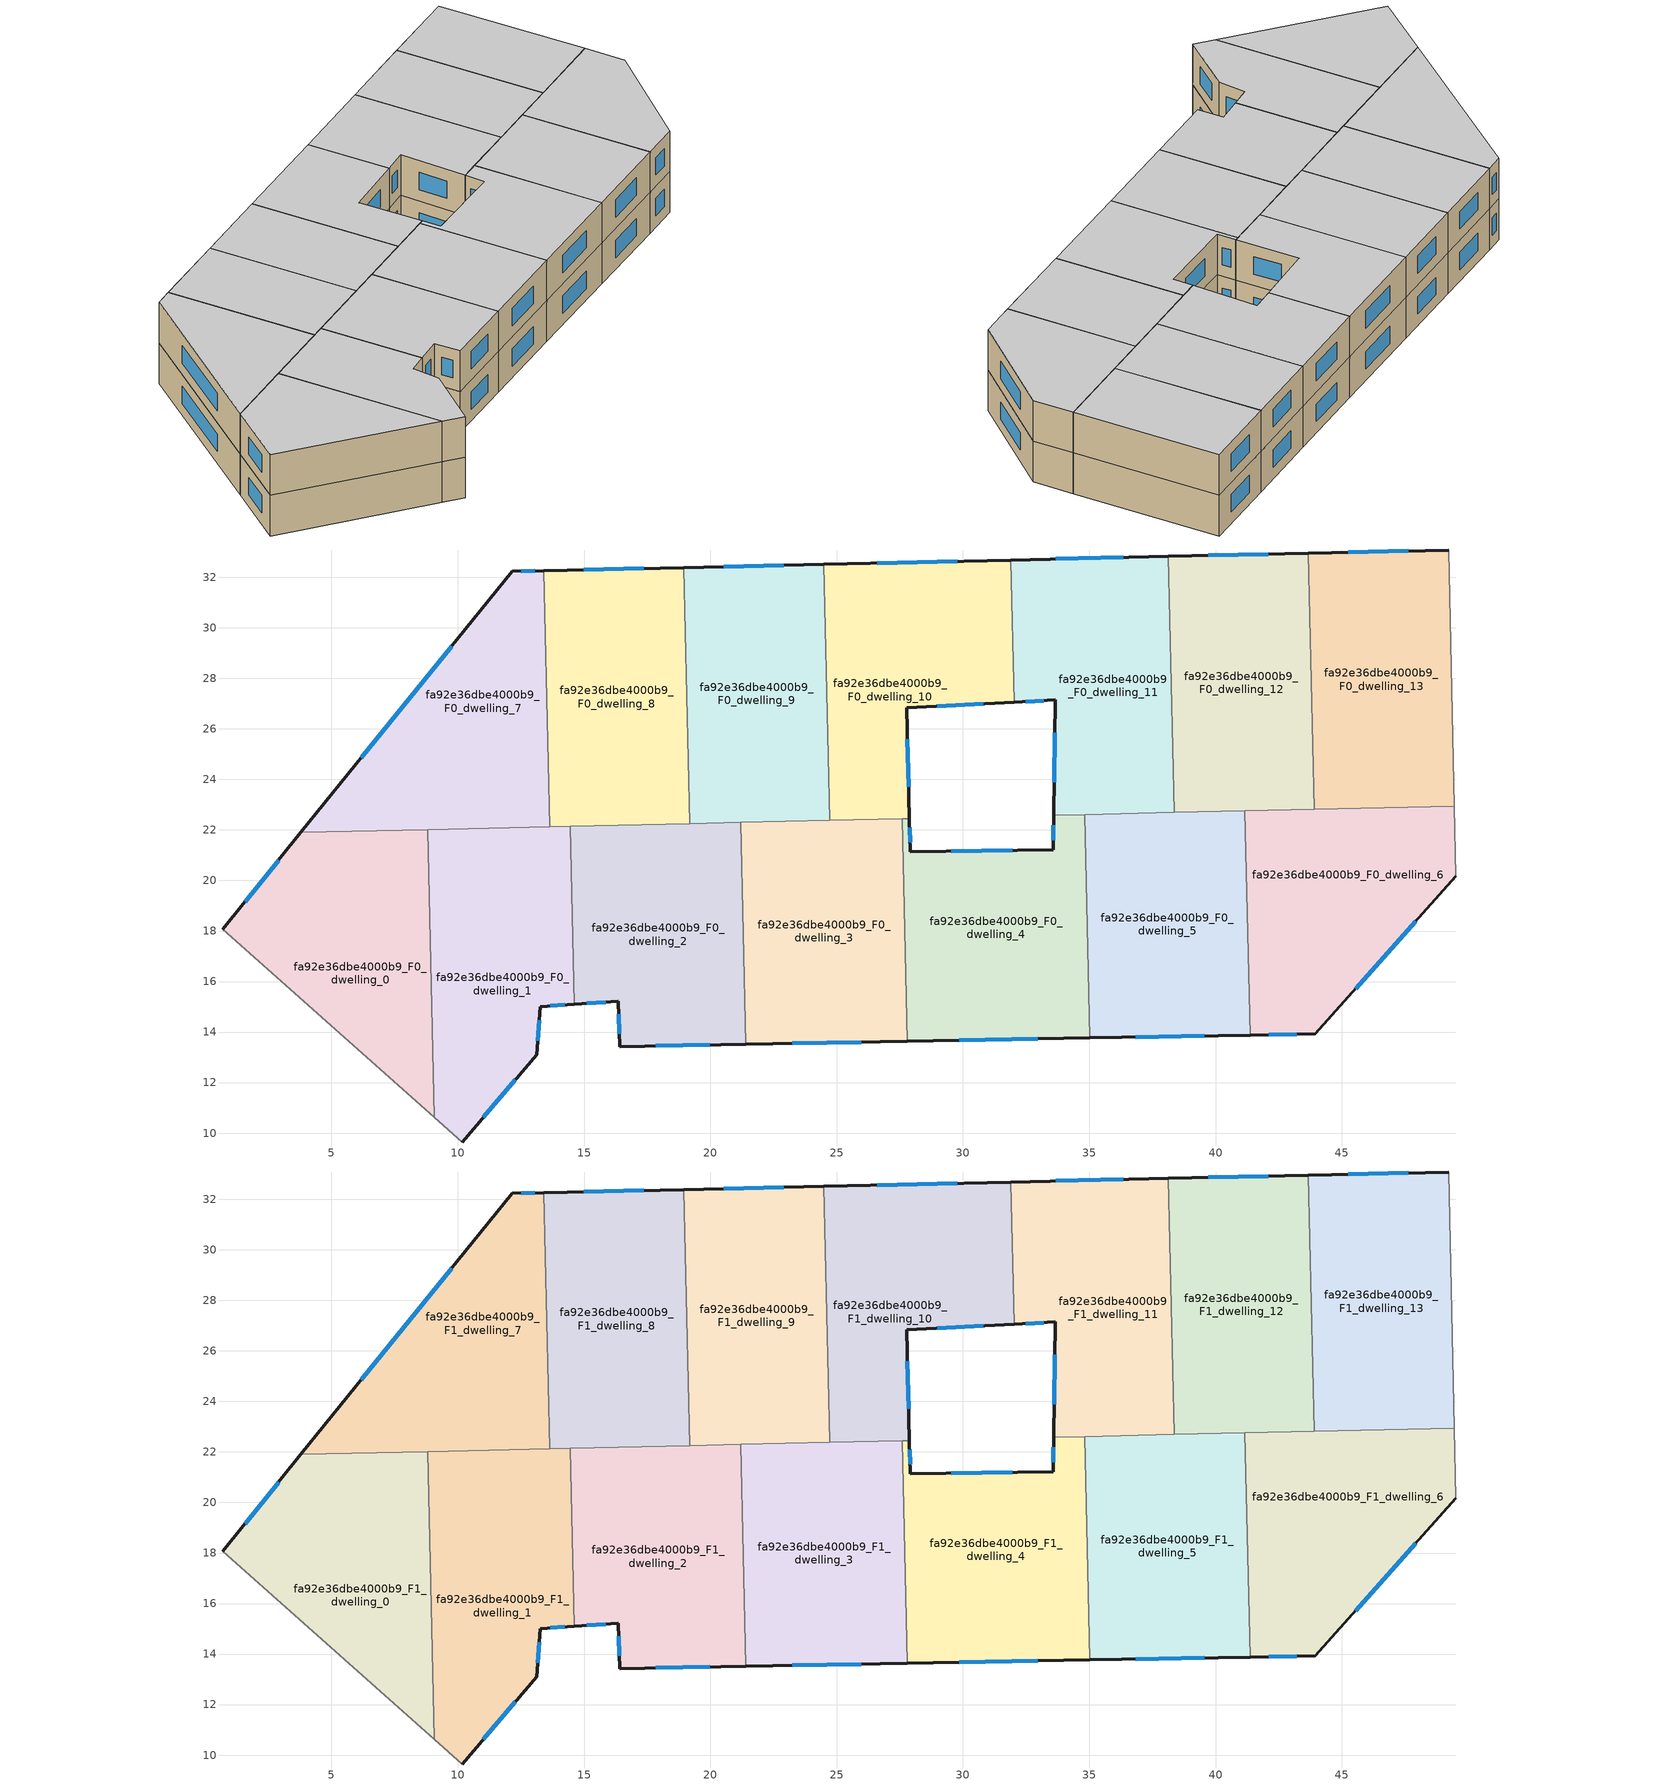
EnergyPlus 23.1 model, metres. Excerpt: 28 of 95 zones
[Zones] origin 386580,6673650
fa92e36dbe4000b9_F0_dwelling_0
 floor ground (EU_floor_Construction): 8.82,22.02 9.08,10.62 0.7,18.08 3.79,21.9 z0
 wall outside (EU_wall_Construction): 3.79,21.9 0.7,18.08 z0:3
 wall to fa92e36dbe4000b9_F0_dwelling_1 (EU_wall_Construction): 9.08,10.62 8.82,22.02 z0:3
 wall adiabatic (EU_wall_Construction): 0.7,18.08 9.08,10.62 z0:3
 wall to fa92e36dbe4000b9_F0_dwelling_7 (EU_wall_Construction): 8.82,22.02 3.79,21.9 z0:3
 window (EU_Window_Construction): 2.91,20.81 1.58,19.17 z0.86:2.14
fa92e36dbe4000b9_F0_dwelling_1
 floor ground (EU_floor_Construction): 14.45,22.15 14.61,15.1 13.27,15.01 13.12,13.11 10.18,9.65 9.08,10.62 8.82,22.02 z0
 wall outside (EU_wall_Construction): 10.18,9.65 13.12,13.11 13.27,15.01 14.61,15.1 z0:3
 wall adiabatic (EU_wall_Construction): 9.08,10.62 10.18,9.65 z0:3
 wall to fa92e36dbe4000b9_F0_dwelling_2 (EU_wall_Construction): 14.61,15.1 14.45,22.15 z0:3
 wall to fa92e36dbe4000b9_F0_dwelling_8 (EU_wall_Construction): 14.45,22.15 13.63,22.13 z0:3
 wall to fa92e36dbe4000b9_F0_dwelling_7 (EU_wall_Construction): 13.63,22.13 8.82,22.02 z0:3
 window (EU_Window_Construction): 13.65,15.03 14.23,15.07 / 13.16,13.65 13.23,14.47 / 11.02,10.64 12.28,12.12 z0.86:2.14
fa92e36dbe4000b9_F0_dwelling_10
 floor ground (EU_floor_Construction): 31.9,32.69 32.03,27.06 27.77,26.83 27.88,22.45 24.72,22.38 24.49,32.52 z0
 wall outside (EU_wall_Construction): 31.9,32.69 24.49,32.52 / 27.88,22.45 27.77,26.83 32.03,27.06 z0:3
 wall to fa92e36dbe4000b9_F0_dwelling_9 (EU_wall_Construction): 24.49,32.52 24.72,22.38 z0:3
 wall to fa92e36dbe4000b9_F0_dwelling_11 (EU_wall_Construction): 32.03,27.06 31.9,32.69 z0:3
 wall to fa92e36dbe4000b9_F0_dwelling_3 (EU_wall_Construction): 24.72,22.38 27.6,22.45 z0:3
 wall to fa92e36dbe4000b9_F0_dwelling_4 (EU_wall_Construction): 27.6,22.45 27.88,22.45 z0:3
 window (EU_Window_Construction): 29.78,32.64 26.61,32.57 / 28.99,26.9 30.81,27 / 27.85,23.7 27.8,25.58 z0.86:2.14
fa92e36dbe4000b9_F0_dwelling_11
 floor ground (EU_floor_Construction): 38.13,32.83 38.36,22.69 33.59,22.58 33.66,27.15 32.03,27.06 31.9,32.69 z0
 wall outside (EU_wall_Construction): 38.13,32.83 31.9,32.69 / 32.03,27.06 33.66,27.15 33.59,22.58 z0:3
 wall to fa92e36dbe4000b9_F0_dwelling_12 (EU_wall_Construction): 38.36,22.69 38.13,32.83 z0:3
 wall to fa92e36dbe4000b9_F0_dwelling_5 (EU_wall_Construction): 34.82,22.61 38.36,22.69 z0:3
 wall to fa92e36dbe4000b9_F0_dwelling_4 (EU_wall_Construction): 33.59,22.58 34.82,22.61 z0:3
 window (EU_Window_Construction): 36.35,32.79 33.68,32.73 / 33.64,25.84 33.61,23.89 / 32.49,27.08 33.19,27.12 z0.86:2.14
fa92e36dbe4000b9_F0_dwelling_12
 floor ground (EU_floor_Construction): 43.68,32.96 43.91,22.82 38.36,22.69 38.13,32.83 z0
 wall outside (EU_wall_Construction): 43.68,32.96 38.13,32.83 z0:3
 wall to fa92e36dbe4000b9_F0_dwelling_13 (EU_wall_Construction): 43.91,22.82 43.68,32.96 z0:3
 wall to fa92e36dbe4000b9_F0_dwelling_6 (EU_wall_Construction): 41.16,22.76 43.91,22.82 z0:3
 wall to fa92e36dbe4000b9_F0_dwelling_5 (EU_wall_Construction): 38.36,22.69 41.16,22.76 z0:3
 window (EU_Window_Construction): 42.09,32.92 39.72,32.87 z0.86:2.14
fa92e36dbe4000b9_F0_dwelling_13
 floor ground (EU_floor_Construction): 49.22,33.08 49.45,22.95 43.91,22.82 43.68,32.96 z0
 wall outside (EU_wall_Construction): 49.22,33.08 43.68,32.96 z0:3
 wall adiabatic (EU_wall_Construction): 49.45,22.95 49.22,33.08 z0:3
 wall to fa92e36dbe4000b9_F0_dwelling_6 (EU_wall_Construction): 43.91,22.82 49.45,22.95 z0:3
 window (EU_Window_Construction): 47.64,33.05 45.26,32.99 z0.86:2.14
fa92e36dbe4000b9_F0_dwelling_2
 floor ground (EU_floor_Construction): 21.21,22.3 21.41,13.52 16.42,13.42 16.35,15.22 14.61,15.1 14.45,22.15 z0
 wall outside (EU_wall_Construction): 14.61,15.1 16.35,15.22 16.42,13.42 21.41,13.52 z0:3
 wall to fa92e36dbe4000b9_F0_dwelling_3 (EU_wall_Construction): 21.41,13.52 21.21,22.3 z0:3
 wall to fa92e36dbe4000b9_F0_dwelling_9 (EU_wall_Construction): 21.21,22.3 19.18,22.25 z0:3
 wall to fa92e36dbe4000b9_F0_dwelling_8 (EU_wall_Construction): 19.18,22.25 14.45,22.15 z0:3
 window (EU_Window_Construction): 17.85,13.45 19.99,13.49 / 16.37,14.7 16.4,13.94 / 15.11,15.13 15.86,15.18 z0.86:2.14
fa92e36dbe4000b9_F0_dwelling_3
 floor ground (EU_floor_Construction): 27.6,22.45 27.8,13.63 21.41,13.52 21.21,22.3 z0
 wall outside (EU_wall_Construction): 21.41,13.52 27.8,13.63 z0:3
 wall to fa92e36dbe4000b9_F0_dwelling_4 (EU_wall_Construction): 27.8,13.63 27.6,22.45 z0:3
 wall to fa92e36dbe4000b9_F0_dwelling_9 (EU_wall_Construction): 24.72,22.38 21.21,22.3 z0:3
 window (EU_Window_Construction): 23.24,13.55 25.97,13.6 z0.86:2.14
fa92e36dbe4000b9_F0_dwelling_4
 floor ground (EU_floor_Construction): 34.82,22.61 35.02,13.77 27.8,13.63 27.6,22.45 27.88,22.45 27.92,21.14 33.57,21.21 33.59,22.58 z0
 wall outside (EU_wall_Construction): 33.59,22.58 33.57,21.21 27.92,21.14 27.88,22.45 / 27.8,13.63 35.02,13.77 z0:3
 wall to fa92e36dbe4000b9_F0_dwelling_5 (EU_wall_Construction): 35.02,13.77 34.82,22.61 z0:3
 window (EU_Window_Construction): 27.91,21.52 27.89,22.08 / 31.95,21.19 29.53,21.16 / 33.58,22.19 33.57,21.6 / 29.86,13.67 32.96,13.73 z0.86:2.14
fa92e36dbe4000b9_F0_dwelling_5
 floor ground (EU_floor_Construction): 41.16,22.76 41.37,13.88 35.02,13.77 34.82,22.61 z0
 wall outside (EU_wall_Construction): 35.02,13.77 41.37,13.88 z0:3
 wall to fa92e36dbe4000b9_F0_dwelling_6 (EU_wall_Construction): 41.37,13.88 41.16,22.76 z0:3
 window (EU_Window_Construction): 36.84,13.8 39.55,13.85 z0.86:2.14
fa92e36dbe4000b9_F0_dwelling_6
 floor ground (EU_floor_Construction): 49.45,22.95 49.51,20.17 43.96,13.93 41.37,13.88 41.16,22.76 z0
 wall outside (EU_wall_Construction): 41.37,13.88 43.96,13.93 49.51,20.17 z0:3
 wall adiabatic (EU_wall_Construction): 49.51,20.17 49.45,22.95 z0:3
 window (EU_Window_Construction): 45.54,15.71 47.92,18.39 / 42.11,13.9 43.22,13.92 z0.86:2.14
fa92e36dbe4000b9_F0_dwelling_7
 floor ground (EU_floor_Construction): 13.4,32.26 13.64,22.13 3.79,21.9 12.16,32.24 z0
 wall outside (EU_wall_Construction): 13.4,32.26 12.16,32.24 3.79,21.9 z0:3
 wall to fa92e36dbe4000b9_F0_dwelling_8 (EU_wall_Construction): 13.64,22.13 13.4,32.26 z0:3
 window (EU_Window_Construction): 9.77,29.28 6.18,24.85 / 13.05,32.26 12.51,32.24 z0.86:2.14
fa92e36dbe4000b9_F0_dwelling_8
 floor ground (EU_floor_Construction): 18.95,32.39 19.18,22.25 13.64,22.13 13.4,32.26 z0
 wall outside (EU_wall_Construction): 18.95,32.39 13.4,32.26 z0:3
 wall to fa92e36dbe4000b9_F0_dwelling_9 (EU_wall_Construction): 19.18,22.25 18.95,32.39 z0:3
 window (EU_Window_Construction): 17.36,32.35 14.99,32.3 z0.86:2.14
fa92e36dbe4000b9_F0_dwelling_9
 floor ground (EU_floor_Construction): 24.49,32.52 24.72,22.38 19.18,22.25 18.95,32.39 z0
 wall outside (EU_wall_Construction): 24.49,32.52 18.95,32.39 z0:3
 window (EU_Window_Construction): 22.91,32.48 20.53,32.43 z0.86:2.14
fa92e36dbe4000b9_F1_dwelling_0
 floor to fa92e36dbe4000b9_F0_dwelling_0 (EU_floor_Construction): 8.82,22.02 9.08,10.62 0.7,18.08 3.79,21.9 z3
 wall outside (EU_wall_Construction): 3.79,21.9 0.7,18.08 z3:6
 wall to fa92e36dbe4000b9_F1_dwelling_1 (EU_wall_Construction): 9.08,10.62 8.82,22.02 z3:6
 wall adiabatic (EU_wall_Construction): 0.7,18.08 9.08,10.62 z3:6
 wall to fa92e36dbe4000b9_F1_dwelling_7 (EU_wall_Construction): 8.82,22.02 3.79,21.9 z3:6
 window (EU_Window_Construction): 2.91,20.81 1.58,19.17 z3.86:5.14
 ceiling to fa92e36dbe4000b9_F2_dwelling_0 (EU_floor_Construction): 9.08,10.62 8.82,22.02 3.79,21.9 0.7,18.08 z6
fa92e36dbe4000b9_F1_dwelling_1
 floor to fa92e36dbe4000b9_F0_dwelling_1 (EU_floor_Construction): 14.45,22.15 14.61,15.1 13.27,15.01 13.12,13.11 10.18,9.65 9.08,10.62 8.82,22.02 z3
 wall outside (EU_wall_Construction): 10.18,9.65 13.12,13.11 13.27,15.01 14.61,15.1 z3:6
 wall adiabatic (EU_wall_Construction): 9.08,10.62 10.18,9.65 z3:6
 wall to fa92e36dbe4000b9_F1_dwelling_2 (EU_wall_Construction): 14.61,15.1 14.45,22.15 z3:6
 wall to fa92e36dbe4000b9_F1_dwelling_8 (EU_wall_Construction): 14.45,22.15 13.63,22.13 z3:6
 wall to fa92e36dbe4000b9_F1_dwelling_7 (EU_wall_Construction): 13.63,22.13 8.82,22.02 z3:6
 window (EU_Window_Construction): 13.65,15.03 14.23,15.07 / 13.16,13.65 13.23,14.47 / 11.02,10.64 12.28,12.12 z3.86:5.14
 ceiling to fa92e36dbe4000b9_F2_dwelling_1 (EU_floor_Construction): 13.12,13.11 13.27,15.01 14.61,15.1 14.45,22.15 8.82,22.02 9.08,10.62 10.18,9.65 z6
fa92e36dbe4000b9_F1_dwelling_10
 floor to fa92e36dbe4000b9_F0_dwelling_10 (EU_floor_Construction): 31.9,32.69 32.03,27.06 27.77,26.83 27.88,22.45 24.72,22.38 24.49,32.52 z3
 wall outside (EU_wall_Construction): 31.9,32.69 24.49,32.52 / 27.88,22.45 27.77,26.83 32.03,27.06 z3:6
 wall to fa92e36dbe4000b9_F1_dwelling_9 (EU_wall_Construction): 24.49,32.52 24.72,22.38 z3:6
 wall to fa92e36dbe4000b9_F1_dwelling_11 (EU_wall_Construction): 32.03,27.06 31.9,32.69 z3:6
 wall to fa92e36dbe4000b9_F1_dwelling_3 (EU_wall_Construction): 24.72,22.38 27.6,22.45 z3:6
 wall to fa92e36dbe4000b9_F1_dwelling_4 (EU_wall_Construction): 27.6,22.45 27.88,22.45 z3:6
 window (EU_Window_Construction): 29.78,32.64 26.61,32.57 / 28.99,26.9 30.81,27 / 27.85,23.7 27.8,25.58 z3.86:5.14
 ceiling to fa92e36dbe4000b9_F2_dwelling_10 (EU_floor_Construction): 27.88,22.45 27.77,26.83 32.03,27.06 31.9,32.69 24.49,32.52 24.72,22.38 z6
fa92e36dbe4000b9_F1_dwelling_11
 floor to fa92e36dbe4000b9_F0_dwelling_11 (EU_floor_Construction): 38.13,32.83 38.36,22.69 33.59,22.58 33.66,27.15 32.03,27.06 31.9,32.69 z3
 wall outside (EU_wall_Construction): 38.13,32.83 31.9,32.69 / 32.03,27.06 33.66,27.15 33.59,22.58 z3:6
 wall to fa92e36dbe4000b9_F1_dwelling_12 (EU_wall_Construction): 38.36,22.69 38.13,32.83 z3:6
 wall to fa92e36dbe4000b9_F1_dwelling_5 (EU_wall_Construction): 34.82,22.61 38.36,22.69 z3:6
 wall to fa92e36dbe4000b9_F1_dwelling_4 (EU_wall_Construction): 33.59,22.58 34.82,22.61 z3:6
 window (EU_Window_Construction): 36.35,32.79 33.68,32.73 / 33.64,25.84 33.61,23.89 / 32.49,27.08 33.19,27.12 z3.86:5.14
 ceiling to fa92e36dbe4000b9_F2_dwelling_11 (EU_floor_Construction): 38.36,22.69 38.13,32.83 31.9,32.69 32.03,27.06 33.66,27.15 33.59,22.58 z6
fa92e36dbe4000b9_F1_dwelling_12
 floor to fa92e36dbe4000b9_F0_dwelling_12 (EU_floor_Construction): 43.68,32.96 43.91,22.82 38.36,22.69 38.13,32.83 z3
 wall outside (EU_wall_Construction): 43.68,32.96 38.13,32.83 z3:6
 wall to fa92e36dbe4000b9_F1_dwelling_13 (EU_wall_Construction): 43.91,22.82 43.68,32.96 z3:6
 wall to fa92e36dbe4000b9_F1_dwelling_6 (EU_wall_Construction): 41.16,22.76 43.91,22.82 z3:6
 wall to fa92e36dbe4000b9_F1_dwelling_5 (EU_wall_Construction): 38.36,22.69 41.16,22.76 z3:6
 window (EU_Window_Construction): 42.09,32.92 39.72,32.87 z3.86:5.14
 ceiling to fa92e36dbe4000b9_F2_dwelling_12 (EU_floor_Construction): 43.91,22.82 43.68,32.96 38.13,32.83 38.36,22.69 z6
fa92e36dbe4000b9_F1_dwelling_13
 floor to fa92e36dbe4000b9_F0_dwelling_13 (EU_floor_Construction): 49.22,33.08 49.45,22.95 43.91,22.82 43.68,32.96 z3
 wall outside (EU_wall_Construction): 49.22,33.08 43.68,32.96 z3:6
 wall adiabatic (EU_wall_Construction): 49.45,22.95 49.22,33.08 z3:6
 wall to fa92e36dbe4000b9_F1_dwelling_6 (EU_wall_Construction): 43.91,22.82 49.45,22.95 z3:6
 window (EU_Window_Construction): 47.64,33.05 45.26,32.99 z3.86:5.14
 ceiling to fa92e36dbe4000b9_F2_dwelling_13 (EU_floor_Construction): 49.45,22.95 49.22,33.08 43.68,32.96 43.91,22.82 z6
fa92e36dbe4000b9_F1_dwelling_2
 floor to fa92e36dbe4000b9_F0_dwelling_2 (EU_floor_Construction): 21.21,22.3 21.41,13.52 16.42,13.42 16.35,15.22 14.61,15.1 14.45,22.15 z3
 wall outside (EU_wall_Construction): 14.61,15.1 16.35,15.22 16.42,13.42 21.41,13.52 z3:6
 wall to fa92e36dbe4000b9_F1_dwelling_3 (EU_wall_Construction): 21.41,13.52 21.21,22.3 z3:6
 wall to fa92e36dbe4000b9_F1_dwelling_9 (EU_wall_Construction): 21.21,22.3 19.18,22.25 z3:6
 wall to fa92e36dbe4000b9_F1_dwelling_8 (EU_wall_Construction): 19.18,22.25 14.45,22.15 z3:6
 window (EU_Window_Construction): 17.85,13.45 19.99,13.49 / 16.37,14.7 16.4,13.94 / 15.11,15.13 15.86,15.18 z3.86:5.14
 ceiling to fa92e36dbe4000b9_F2_dwelling_2 (EU_floor_Construction): 21.41,13.52 21.21,22.3 14.45,22.15 14.61,15.1 16.35,15.22 16.42,13.42 z6
fa92e36dbe4000b9_F1_dwelling_3
 floor to fa92e36dbe4000b9_F0_dwelling_3 (EU_floor_Construction): 27.6,22.45 27.8,13.63 21.41,13.52 21.21,22.3 z3
 wall outside (EU_wall_Construction): 21.41,13.52 27.8,13.63 z3:6
 wall to fa92e36dbe4000b9_F1_dwelling_4 (EU_wall_Construction): 27.8,13.63 27.6,22.45 z3:6
 wall to fa92e36dbe4000b9_F1_dwelling_9 (EU_wall_Construction): 24.72,22.38 21.21,22.3 z3:6
 window (EU_Window_Construction): 23.24,13.55 25.97,13.6 z3.86:5.14
 ceiling to fa92e36dbe4000b9_F2_dwelling_3 (EU_floor_Construction): 27.8,13.63 27.6,22.45 21.21,22.3 21.41,13.52 z6
fa92e36dbe4000b9_F1_dwelling_4
 floor to fa92e36dbe4000b9_F0_dwelling_4 (EU_floor_Construction): 34.82,22.61 35.02,13.77 27.8,13.63 27.6,22.45 27.88,22.45 27.92,21.14 33.57,21.21 33.59,22.58 z3
 wall outside (EU_wall_Construction): 33.59,22.58 33.57,21.21 27.92,21.14 27.88,22.45 / 27.8,13.63 35.02,13.77 z3:6
 wall to fa92e36dbe4000b9_F1_dwelling_5 (EU_wall_Construction): 35.02,13.77 34.82,22.61 z3:6
 window (EU_Window_Construction): 27.91,21.52 27.89,22.08 / 31.95,21.19 29.53,21.16 / 33.58,22.19 33.57,21.6 / 29.86,13.67 32.96,13.73 z3.86:5.14
 ceiling to fa92e36dbe4000b9_F2_dwelling_4 (EU_floor_Construction): 35.02,13.77 34.82,22.61 33.59,22.58 33.57,21.21 27.92,21.14 27.88,22.45 27.6,22.45 27.8,13.63 z6
fa92e36dbe4000b9_F1_dwelling_5
 floor to fa92e36dbe4000b9_F0_dwelling_5 (EU_floor_Construction): 41.16,22.76 41.37,13.88 35.02,13.77 34.82,22.61 z3
 wall outside (EU_wall_Construction): 35.02,13.77 41.37,13.88 z3:6
 wall to fa92e36dbe4000b9_F1_dwelling_6 (EU_wall_Construction): 41.37,13.88 41.16,22.76 z3:6
 window (EU_Window_Construction): 36.84,13.8 39.55,13.85 z3.86:5.14
 ceiling to fa92e36dbe4000b9_F2_dwelling_5 (EU_floor_Construction): 41.37,13.88 41.16,22.76 34.82,22.61 35.02,13.77 z6
fa92e36dbe4000b9_F1_dwelling_6
 floor to fa92e36dbe4000b9_F0_dwelling_6 (EU_floor_Construction): 49.45,22.95 49.51,20.17 43.96,13.93 41.37,13.88 41.16,22.76 z3
 wall outside (EU_wall_Construction): 41.37,13.88 43.96,13.93 49.51,20.17 z3:6
 wall adiabatic (EU_wall_Construction): 49.51,20.17 49.45,22.95 z3:6
 window (EU_Window_Construction): 45.54,15.71 47.92,18.39 / 42.11,13.9 43.22,13.92 z3.86:5.14
 ceiling to fa92e36dbe4000b9_F2_dwelling_6 (EU_floor_Construction): 43.96,13.93 49.51,20.17 49.45,22.95 41.16,22.76 41.37,13.88 z6
fa92e36dbe4000b9_F1_dwelling_7
 floor to fa92e36dbe4000b9_F0_dwelling_7 (EU_floor_Construction): 13.4,32.26 13.64,22.13 3.79,21.9 12.16,32.24 z3
 wall outside (EU_wall_Construction): 13.4,32.26 12.16,32.24 3.79,21.9 z3:6
 wall to fa92e36dbe4000b9_F1_dwelling_8 (EU_wall_Construction): 13.64,22.13 13.4,32.26 z3:6
 window (EU_Window_Construction): 9.77,29.28 6.18,24.85 / 13.05,32.26 12.51,32.24 z3.86:5.14
 ceiling to fa92e36dbe4000b9_F2_dwelling_7 (EU_floor_Construction): 13.64,22.13 13.4,32.26 12.16,32.24 3.79,21.9 z6
fa92e36dbe4000b9_F1_dwelling_8
 floor to fa92e36dbe4000b9_F0_dwelling_8 (EU_floor_Construction): 18.95,32.39 19.18,22.25 13.64,22.13 13.4,32.26 z3
 wall outside (EU_wall_Construction): 18.95,32.39 13.4,32.26 z3:6
 wall to fa92e36dbe4000b9_F1_dwelling_9 (EU_wall_Construction): 19.18,22.25 18.95,32.39 z3:6
 window (EU_Window_Construction): 17.36,32.35 14.99,32.3 z3.86:5.14
 ceiling to fa92e36dbe4000b9_F2_dwelling_8 (EU_floor_Construction): 19.18,22.25 18.95,32.39 13.4,32.26 13.64,22.13 z6
fa92e36dbe4000b9_F1_dwelling_9
 floor to fa92e36dbe4000b9_F0_dwelling_9 (EU_floor_Construction): 24.49,32.52 24.72,22.38 19.18,22.25 18.95,32.39 z3
 wall outside (EU_wall_Construction): 24.49,32.52 18.95,32.39 z3:6
 window (EU_Window_Construction): 22.91,32.48 20.53,32.43 z3.86:5.14
 ceiling to fa92e36dbe4000b9_F2_dwelling_9 (EU_floor_Construction): 24.72,22.38 24.49,32.52 18.95,32.39 19.18,22.25 z6
[Building]
EU S2 Campaign: North Axis=0; Terrain=City; Solar Distribution=FullExterior
[Site:Location]
Helsinki-Vantaa.AP: Latitude=60.317; Longitude=24.963; Time Zone=2; Elevation=54.6
[SizingPeriod:WeatherFileDays]
AnnualSizingPeriod: Begin Month=1; Begin Day of Month=1; End Month=12; End Day of Month=31; Day of Week for Start Day=Monday; Use Weather File Daylight Saving Period=No; Use Weather File Rain and Snow Indicators=No
[MATERIAL]
EU_InternalMass_Material: Roughness=MediumRough; Thickness=0.1; Conductivity=1; Density=1800; Specific Heat=900; Thermal Absorptance=0.9; Solar Absorptance=0.7; Visible Absorptance=0.7
[MATERIAL:NOMASS] Roughness=MediumRough; Thermal Absorptance=0.9; Solar Absorptance=0.7; Visible Absorptance=0.7
Name | Thermal Resistance
EU_wall_NoMass | 1.10183
EU_floor_NoMass | 1.70606
[WINDOWMATERIAL:SIMPLEGLAZINGSYSTEM]
EU_Window_SimpleGlazing: UFactor=3.11035; Solar Heat Gain Coefficient=0.8; Visible Transmittance=0.8
[CONSTRUCTION]
EU_wall_Construction: EU_wall_NoMass
EU_floor_Construction: EU_floor_NoMass
EU_Window_Construction: EU_Window_SimpleGlazing
EU_InternalMass_Construction: EU_InternalMass_Material
[ZONE] Type=1; Multiplier=1; Ceiling Height=autocalculate; Floor Area=autocalculate; Part of Total Floor Area=Yes
Name | Volume
fa92e36dbe4000b9_F0_dwelling_0; fa92e36dbe4000b9_F1_dwelling_0 | 168.633
fa92e36dbe4000b9_F0_dwelling_1; fa92e36dbe4000b9_F1_dwelling_1 | 168.642
fa92e36dbe4000b9_F0_dwelling_10; fa92e36dbe4000b9_F1_dwelling_10 | 168.64
fa92e36dbe4000b9_F0_dwelling_11; fa92e36dbe4000b9_F1_dwelling_11 | 168.629
fa92e36dbe4000b9_F0_dwelling_12; fa92e36dbe4000b9_F1_dwelling_12 | 168.669
fa92e36dbe4000b9_F0_dwelling_13; fa92e36dbe4000b9_F1_dwelling_13; fa92e36dbe4000b9_F0_dwelling_6; fa92e36dbe4000b9_F1_dwelling_6 | 168.624
fa92e36dbe4000b9_F0_dwelling_2; fa92e36dbe4000b9_F1_dwelling_2 | 168.612
fa92e36dbe4000b9_F0_dwelling_3; fa92e36dbe4000b9_F1_dwelling_3 | 168.652
fa92e36dbe4000b9_F0_dwelling_4; fa92e36dbe4000b9_F1_dwelling_4 | 168.639
fa92e36dbe4000b9_F0_dwelling_5; fa92e36dbe4000b9_F1_dwelling_5 | 168.653
fa92e36dbe4000b9_F0_dwelling_7; fa92e36dbe4000b9_F1_dwelling_7 | 168.649
fa92e36dbe4000b9_F0_dwelling_8; fa92e36dbe4000b9_F1_dwelling_8 | 168.647
fa92e36dbe4000b9_F0_dwelling_9; fa92e36dbe4000b9_F1_dwelling_9 | 168.655
[INTERNALMASS] Construction=EU_InternalMass_Construction
Name | Zone or ZoneList | Surface Area
fa92e36dbe4000b9_F0_dwelling_0_EU_InternalMass | fa92e36dbe4000b9_F0_dwelling_0 | 56.2111
fa92e36dbe4000b9_F0_dwelling_1_EU_InternalMass | fa92e36dbe4000b9_F0_dwelling_1 | 56.2138
fa92e36dbe4000b9_F0_dwelling_2_EU_InternalMass | fa92e36dbe4000b9_F0_dwelling_2 | 56.2044
fa92e36dbe4000b9_F0_dwelling_3_EU_InternalMass | fa92e36dbe4000b9_F0_dwelling_3 | 56.2169
fa92e36dbe4000b9_F0_dwelling_4_EU_InternalMass | fa92e36dbe4000b9_F0_dwelling_4 | 56.2129
fa92e36dbe4000b9_F0_dwelling_5_EU_InternalMass | fa92e36dbe4000b9_F0_dwelling_5 | 56.2178
fa92e36dbe4000b9_F0_dwelling_6_EU_InternalMass | fa92e36dbe4000b9_F0_dwelling_6 | 56.2082
fa92e36dbe4000b9_F0_dwelling_7_EU_InternalMass | fa92e36dbe4000b9_F0_dwelling_7 | 56.2163
fa92e36dbe4000b9_F0_dwelling_8_EU_InternalMass | fa92e36dbe4000b9_F0_dwelling_8 | 56.216
fa92e36dbe4000b9_F0_dwelling_9_EU_InternalMass | fa92e36dbe4000b9_F0_dwelling_9 | 56.2199
fa92e36dbe4000b9_F0_dwelling_10_EU_InternalMass | fa92e36dbe4000b9_F0_dwelling_10 | 56.2131
fa92e36dbe4000b9_F0_dwelling_11_EU_InternalMass | fa92e36dbe4000b9_F0_dwelling_11 | 56.2099
fa92e36dbe4000b9_F0_dwelling_12_EU_InternalMass | fa92e36dbe4000b9_F0_dwelling_12 | 56.2234
fa92e36dbe4000b9_F0_dwelling_13_EU_InternalMass | fa92e36dbe4000b9_F0_dwelling_13 | 56.2078
fa92e36dbe4000b9_F1_dwelling_0_EU_InternalMass | fa92e36dbe4000b9_F1_dwelling_0 | 56.2111
fa92e36dbe4000b9_F1_dwelling_1_EU_InternalMass | fa92e36dbe4000b9_F1_dwelling_1 | 56.2138
fa92e36dbe4000b9_F1_dwelling_2_EU_InternalMass | fa92e36dbe4000b9_F1_dwelling_2 | 56.2044
fa92e36dbe4000b9_F1_dwelling_3_EU_InternalMass | fa92e36dbe4000b9_F1_dwelling_3 | 56.2169
fa92e36dbe4000b9_F1_dwelling_4_EU_InternalMass | fa92e36dbe4000b9_F1_dwelling_4 | 56.2129
fa92e36dbe4000b9_F1_dwelling_5_EU_InternalMass | fa92e36dbe4000b9_F1_dwelling_5 | 56.2178
fa92e36dbe4000b9_F1_dwelling_6_EU_InternalMass | fa92e36dbe4000b9_F1_dwelling_6 | 56.2082
fa92e36dbe4000b9_F1_dwelling_7_EU_InternalMass | fa92e36dbe4000b9_F1_dwelling_7 | 56.2163
fa92e36dbe4000b9_F1_dwelling_8_EU_InternalMass | fa92e36dbe4000b9_F1_dwelling_8 | 56.216
fa92e36dbe4000b9_F1_dwelling_9_EU_InternalMass | fa92e36dbe4000b9_F1_dwelling_9 | 56.2199
fa92e36dbe4000b9_F1_dwelling_10_EU_InternalMass | fa92e36dbe4000b9_F1_dwelling_10 | 56.2131
fa92e36dbe4000b9_F1_dwelling_11_EU_InternalMass | fa92e36dbe4000b9_F1_dwelling_11 | 56.2099
fa92e36dbe4000b9_F1_dwelling_12_EU_InternalMass | fa92e36dbe4000b9_F1_dwelling_12 | 56.2234
fa92e36dbe4000b9_F1_dwelling_13_EU_InternalMass | fa92e36dbe4000b9_F1_dwelling_13 | 56.2078
[OTHEREQUIPMENT] Fuel Type=Electricity; Design Level Calculation Method=Watts/Area; Power per Zone Floor Area=1; Fraction Latent=0; Fraction Radiant=0; Fraction Lost=0; Carbon Dioxide Generation Rate=0; EndUse Subcategory=EU_Step8_InternalGains
Name | Zone or ZoneList or Space or SpaceList | Schedule
EU_Step8_InternalGain_fa92e36dbe4000b9_F0_dwelling_0_f000 | fa92e36dbe4000b9_F0_dwelling_0 | EU_Step8_GainSchedule_fa92e36dbe4000b9_F0_dwelling_0_f000
EU_Step8_InternalGain_fa92e36dbe4000b9_F0_dwelling_1_f000 | fa92e36dbe4000b9_F0_dwelling_1 | EU_Step8_GainSchedule_fa92e36dbe4000b9_F0_dwelling_1_f000
EU_Step8_InternalGain_fa92e36dbe4000b9_F0_dwelling_2_f000 | fa92e36dbe4000b9_F0_dwelling_2 | EU_Step8_GainSchedule_fa92e36dbe4000b9_F0_dwelling_2_f000
EU_Step8_InternalGain_fa92e36dbe4000b9_F0_dwelling_3_f000 | fa92e36dbe4000b9_F0_dwelling_3 | EU_Step8_GainSchedule_fa92e36dbe4000b9_F0_dwelling_3_f000
EU_Step8_InternalGain_fa92e36dbe4000b9_F0_dwelling_4_f000 | fa92e36dbe4000b9_F0_dwelling_4 | EU_Step8_GainSchedule_fa92e36dbe4000b9_F0_dwelling_4_f000
EU_Step8_InternalGain_fa92e36dbe4000b9_F0_dwelling_5_f000 | fa92e36dbe4000b9_F0_dwelling_5 | EU_Step8_GainSchedule_fa92e36dbe4000b9_F0_dwelling_5_f000
EU_Step8_InternalGain_fa92e36dbe4000b9_F0_dwelling_6_f000 | fa92e36dbe4000b9_F0_dwelling_6 | EU_Step8_GainSchedule_fa92e36dbe4000b9_F0_dwelling_6_f000
EU_Step8_InternalGain_fa92e36dbe4000b9_F0_dwelling_7_f000 | fa92e36dbe4000b9_F0_dwelling_7 | EU_Step8_GainSchedule_fa92e36dbe4000b9_F0_dwelling_7_f000
EU_Step8_InternalGain_fa92e36dbe4000b9_F0_dwelling_8_f000 | fa92e36dbe4000b9_F0_dwelling_8 | EU_Step8_GainSchedule_fa92e36dbe4000b9_F0_dwelling_8_f000
EU_Step8_InternalGain_fa92e36dbe4000b9_F0_dwelling_9_f000 | fa92e36dbe4000b9_F0_dwelling_9 | EU_Step8_GainSchedule_fa92e36dbe4000b9_F0_dwelling_9_f000
EU_Step8_InternalGain_fa92e36dbe4000b9_F0_dwelling_10_f000 | fa92e36dbe4000b9_F0_dwelling_10 | EU_Step8_GainSchedule_fa92e36dbe4000b9_F0_dwelling_10_f000
EU_Step8_InternalGain_fa92e36dbe4000b9_F0_dwelling_11_f000 | fa92e36dbe4000b9_F0_dwelling_11 | EU_Step8_GainSchedule_fa92e36dbe4000b9_F0_dwelling_11_f000
EU_Step8_InternalGain_fa92e36dbe4000b9_F0_dwelling_12_f000 | fa92e36dbe4000b9_F0_dwelling_12 | EU_Step8_GainSchedule_fa92e36dbe4000b9_F0_dwelling_12_f000
EU_Step8_InternalGain_fa92e36dbe4000b9_F0_dwelling_13_f000 | fa92e36dbe4000b9_F0_dwelling_13 | EU_Step8_GainSchedule_fa92e36dbe4000b9_F0_dwelling_13_f000
EU_Step8_InternalGain_fa92e36dbe4000b9_F1_dwelling_0_f000 | fa92e36dbe4000b9_F1_dwelling_0 | EU_Step8_GainSchedule_fa92e36dbe4000b9_F1_dwelling_0_f000
EU_Step8_InternalGain_fa92e36dbe4000b9_F1_dwelling_1_f000 | fa92e36dbe4000b9_F1_dwelling_1 | EU_Step8_GainSchedule_fa92e36dbe4000b9_F1_dwelling_1_f000
EU_Step8_InternalGain_fa92e36dbe4000b9_F1_dwelling_2_f000 | fa92e36dbe4000b9_F1_dwelling_2 | EU_Step8_GainSchedule_fa92e36dbe4000b9_F1_dwelling_2_f000
EU_Step8_InternalGain_fa92e36dbe4000b9_F1_dwelling_3_f000 | fa92e36dbe4000b9_F1_dwelling_3 | EU_Step8_GainSchedule_fa92e36dbe4000b9_F1_dwelling_3_f000
EU_Step8_InternalGain_fa92e36dbe4000b9_F1_dwelling_4_f000 | fa92e36dbe4000b9_F1_dwelling_4 | EU_Step8_GainSchedule_fa92e36dbe4000b9_F1_dwelling_4_f000
EU_Step8_InternalGain_fa92e36dbe4000b9_F1_dwelling_5_f000 | fa92e36dbe4000b9_F1_dwelling_5 | EU_Step8_GainSchedule_fa92e36dbe4000b9_F1_dwelling_5_f000
EU_Step8_InternalGain_fa92e36dbe4000b9_F1_dwelling_6_f000 | fa92e36dbe4000b9_F1_dwelling_6 | EU_Step8_GainSchedule_fa92e36dbe4000b9_F1_dwelling_6_f000
EU_Step8_InternalGain_fa92e36dbe4000b9_F1_dwelling_7_f000 | fa92e36dbe4000b9_F1_dwelling_7 | EU_Step8_GainSchedule_fa92e36dbe4000b9_F1_dwelling_7_f000
EU_Step8_InternalGain_fa92e36dbe4000b9_F1_dwelling_8_f000 | fa92e36dbe4000b9_F1_dwelling_8 | EU_Step8_GainSchedule_fa92e36dbe4000b9_F1_dwelling_8_f000
EU_Step8_InternalGain_fa92e36dbe4000b9_F1_dwelling_9_f000 | fa92e36dbe4000b9_F1_dwelling_9 | EU_Step8_GainSchedule_fa92e36dbe4000b9_F1_dwelling_9_f000
EU_Step8_InternalGain_fa92e36dbe4000b9_F1_dwelling_10_f000 | fa92e36dbe4000b9_F1_dwelling_10 | EU_Step8_GainSchedule_fa92e36dbe4000b9_F1_dwelling_10_f000
EU_Step8_InternalGain_fa92e36dbe4000b9_F1_dwelling_11_f000 | fa92e36dbe4000b9_F1_dwelling_11 | EU_Step8_GainSchedule_fa92e36dbe4000b9_F1_dwelling_11_f000
EU_Step8_InternalGain_fa92e36dbe4000b9_F1_dwelling_12_f000 | fa92e36dbe4000b9_F1_dwelling_12 | EU_Step8_GainSchedule_fa92e36dbe4000b9_F1_dwelling_12_f000
EU_Step8_InternalGain_fa92e36dbe4000b9_F1_dwelling_13_f000 | fa92e36dbe4000b9_F1_dwelling_13 | EU_Step8_GainSchedule_fa92e36dbe4000b9_F1_dwelling_13_f000
[ZONEVENTILATION:DESIGNFLOWRATE] Schedule=EU_AlwaysOn; Design Flow Rate Calculation Method=AirChanges/Hour; Air Changes per Hour=0.756316; Ventilation Type=Natural; Fan Pressure Rise=0; Fan Total Efficiency=1; Constant Term Coefficient=1; Temperature Term Coefficient=0; Velocity Term Coefficient=0; Velocity Squared Term Coefficient=0; Minimum Indoor Temperature=-100; Maximum Indoor Temperature=100; Delta Temperature=-100; Minimum Outdoor Temperature=-100; Maximum Outdoor Temperature=100; Maximum Wind Speed=40
Name | Zone or ZoneList or Space or SpaceList
EU_ConstantAir_fa92e36dbe4000b9_F0_dwelling_0 | fa92e36dbe4000b9_F0_dwelling_0
EU_ConstantAir_fa92e36dbe4000b9_F0_dwelling_1 | fa92e36dbe4000b9_F0_dwelling_1
EU_ConstantAir_fa92e36dbe4000b9_F0_dwelling_2 | fa92e36dbe4000b9_F0_dwelling_2
EU_ConstantAir_fa92e36dbe4000b9_F0_dwelling_3 | fa92e36dbe4000b9_F0_dwelling_3
EU_ConstantAir_fa92e36dbe4000b9_F0_dwelling_4 | fa92e36dbe4000b9_F0_dwelling_4
EU_ConstantAir_fa92e36dbe4000b9_F0_dwelling_5 | fa92e36dbe4000b9_F0_dwelling_5
EU_ConstantAir_fa92e36dbe4000b9_F0_dwelling_6 | fa92e36dbe4000b9_F0_dwelling_6
EU_ConstantAir_fa92e36dbe4000b9_F0_dwelling_7 | fa92e36dbe4000b9_F0_dwelling_7
EU_ConstantAir_fa92e36dbe4000b9_F0_dwelling_8 | fa92e36dbe4000b9_F0_dwelling_8
EU_ConstantAir_fa92e36dbe4000b9_F0_dwelling_9 | fa92e36dbe4000b9_F0_dwelling_9
EU_ConstantAir_fa92e36dbe4000b9_F0_dwelling_10 | fa92e36dbe4000b9_F0_dwelling_10
EU_ConstantAir_fa92e36dbe4000b9_F0_dwelling_11 | fa92e36dbe4000b9_F0_dwelling_11
EU_ConstantAir_fa92e36dbe4000b9_F0_dwelling_12 | fa92e36dbe4000b9_F0_dwelling_12
EU_ConstantAir_fa92e36dbe4000b9_F0_dwelling_13 | fa92e36dbe4000b9_F0_dwelling_13
EU_ConstantAir_fa92e36dbe4000b9_F1_dwelling_0 | fa92e36dbe4000b9_F1_dwelling_0
EU_ConstantAir_fa92e36dbe4000b9_F1_dwelling_1 | fa92e36dbe4000b9_F1_dwelling_1
EU_ConstantAir_fa92e36dbe4000b9_F1_dwelling_2 | fa92e36dbe4000b9_F1_dwelling_2
EU_ConstantAir_fa92e36dbe4000b9_F1_dwelling_3 | fa92e36dbe4000b9_F1_dwelling_3
EU_ConstantAir_fa92e36dbe4000b9_F1_dwelling_4 | fa92e36dbe4000b9_F1_dwelling_4
EU_ConstantAir_fa92e36dbe4000b9_F1_dwelling_5 | fa92e36dbe4000b9_F1_dwelling_5
EU_ConstantAir_fa92e36dbe4000b9_F1_dwelling_6 | fa92e36dbe4000b9_F1_dwelling_6
EU_ConstantAir_fa92e36dbe4000b9_F1_dwelling_7 | fa92e36dbe4000b9_F1_dwelling_7
EU_ConstantAir_fa92e36dbe4000b9_F1_dwelling_8 | fa92e36dbe4000b9_F1_dwelling_8
EU_ConstantAir_fa92e36dbe4000b9_F1_dwelling_9 | fa92e36dbe4000b9_F1_dwelling_9
EU_ConstantAir_fa92e36dbe4000b9_F1_dwelling_10 | fa92e36dbe4000b9_F1_dwelling_10
EU_ConstantAir_fa92e36dbe4000b9_F1_dwelling_11 | fa92e36dbe4000b9_F1_dwelling_11
EU_ConstantAir_fa92e36dbe4000b9_F1_dwelling_12 | fa92e36dbe4000b9_F1_dwelling_12
EU_ConstantAir_fa92e36dbe4000b9_F1_dwelling_13 | fa92e36dbe4000b9_F1_dwelling_13
[HVACTEMPLATE:THERMOSTAT] Constant Heating Setpoint=20; Constant Cooling Setpoint=50
EU_HeatOnly_fa92e36dbe4000b9_F0_dwelling_0; EU_HeatOnly_fa92e36dbe4000b9_F0_dwelling_1; EU_HeatOnly_fa92e36dbe4000b9_F0_dwelling_2; EU_HeatOnly_fa92e36dbe4000b9_F0_dwelling_3; EU_HeatOnly_fa92e36dbe4000b9_F0_dwelling_4; EU_HeatOnly_fa92e36dbe4000b9_F0_dwelling_5; EU_HeatOnly_fa92e36dbe4000b9_F0_dwelling_6; EU_HeatOnly_fa92e36dbe4000b9_F0_dwelling_7; EU_HeatOnly_fa92e36dbe4000b9_F0_dwelling_8; EU_HeatOnly_fa92e36dbe4000b9_F0_dwelling_9; EU_HeatOnly_fa92e36dbe4000b9_F0_dwelling_10; EU_HeatOnly_fa92e36dbe4000b9_F0_dwelling_11; EU_HeatOnly_fa92e36dbe4000b9_F0_dwelling_12; EU_HeatOnly_fa92e36dbe4000b9_F0_dwelling_13; EU_HeatOnly_fa92e36dbe4000b9_F1_dwelling_0; EU_HeatOnly_fa92e36dbe4000b9_F1_dwelling_1; EU_HeatOnly_fa92e36dbe4000b9_F1_dwelling_2; EU_HeatOnly_fa92e36dbe4000b9_F1_dwelling_3; EU_HeatOnly_fa92e36dbe4000b9_F1_dwelling_4; EU_HeatOnly_fa92e36dbe4000b9_F1_dwelling_5; EU_HeatOnly_fa92e36dbe4000b9_F1_dwelling_6; EU_HeatOnly_fa92e36dbe4000b9_F1_dwelling_7; EU_HeatOnly_fa92e36dbe4000b9_F1_dwelling_8; EU_HeatOnly_fa92e36dbe4000b9_F1_dwelling_9; EU_HeatOnly_fa92e36dbe4000b9_F1_dwelling_10; EU_HeatOnly_fa92e36dbe4000b9_F1_dwelling_11; EU_HeatOnly_fa92e36dbe4000b9_F1_dwelling_12; EU_HeatOnly_fa92e36dbe4000b9_F1_dwelling_13; EU_HeatOnly_fa92e36dbe4000b9_F2_dwelling_0; EU_HeatOnly_fa92e36dbe4000b9_F2_dwelling_1; EU_HeatOnly_fa92e36dbe4000b9_F2_dwelling_2; EU_HeatOnly_fa92e36dbe4000b9_F2_dwelling_3; EU_HeatOnly_fa92e36dbe4000b9_F2_dwelling_4; EU_HeatOnly_fa92e36dbe4000b9_F2_dwelling_5; EU_HeatOnly_fa92e36dbe4000b9_F2_dwelling_6; EU_HeatOnly_fa92e36dbe4000b9_F2_dwelling_7; EU_HeatOnly_fa92e36dbe4000b9_F2_dwelling_8; EU_HeatOnly_fa92e36dbe4000b9_F2_dwelling_9; EU_HeatOnly_fa92e36dbe4000b9_F2_dwelling_10; EU_HeatOnly_fa92e36dbe4000b9_F2_dwelling_11; EU_HeatOnly_fa92e36dbe4000b9_F2_dwelling_12; EU_HeatOnly_fa92e36dbe4000b9_F2_dwelling_13; EU_HeatOnly_fa92e36dbe4000b9_F3_dwelling_0; EU_HeatOnly_fa92e36dbe4000b9_F3_dwelling_1; EU_HeatOnly_fa92e36dbe4000b9_F3_dwelling_2; EU_HeatOnly_fa92e36dbe4000b9_F3_dwelling_3; EU_HeatOnly_fa92e36dbe4000b9_F3_dwelling_4; EU_HeatOnly_fa92e36dbe4000b9_F3_dwelling_5; EU_HeatOnly_fa92e36dbe4000b9_F3_dwelling_6; EU_HeatOnly_fa92e36dbe4000b9_F3_dwelling_7; EU_HeatOnly_fa92e36dbe4000b9_F3_dwelling_8; EU_HeatOnly_fa92e36dbe4000b9_F3_dwelling_9; EU_HeatOnly_fa92e36dbe4000b9_F3_dwelling_10; EU_HeatOnly_fa92e36dbe4000b9_F3_dwelling_11; EU_HeatOnly_fa92e36dbe4000b9_F3_dwelling_12; EU_HeatOnly_fa92e36dbe4000b9_F3_dwelling_13; EU_HeatOnly_fa92e36dbe4000b9_F4_dwelling_0; EU_HeatOnly_fa92e36dbe4000b9_F4_dwelling_1; EU_HeatOnly_fa92e36dbe4000b9_F4_dwelling_2; EU_HeatOnly_fa92e36dbe4000b9_F4_dwelling_3; EU_HeatOnly_fa92e36dbe4000b9_F4_dwelling_4; EU_HeatOnly_fa92e36dbe4000b9_F4_dwelling_5; EU_HeatOnly_fa92e36dbe4000b9_F4_dwelling_6; EU_HeatOnly_fa92e36dbe4000b9_F4_dwelling_7; EU_HeatOnly_fa92e36dbe4000b9_F4_dwelling_8; EU_HeatOnly_fa92e36dbe4000b9_F4_dwelling_9; EU_HeatOnly_fa92e36dbe4000b9_F4_dwelling_10; EU_HeatOnly_fa92e36dbe4000b9_F4_dwelling_11; EU_HeatOnly_fa92e36dbe4000b9_F4_dwelling_12; EU_HeatOnly_fa92e36dbe4000b9_F5_dwelling_0; EU_HeatOnly_fa92e36dbe4000b9_F5_dwelling_1; EU_HeatOnly_fa92e36dbe4000b9_F5_dwelling_2; EU_HeatOnly_fa92e36dbe4000b9_F5_dwelling_3; EU_HeatOnly_fa92e36dbe4000b9_F5_dwelling_4; EU_HeatOnly_fa92e36dbe4000b9_F5_dwelling_5; EU_HeatOnly_fa92e36dbe4000b9_F5_dwelling_6; EU_HeatOnly_fa92e36dbe4000b9_F5_dwelling_7; EU_HeatOnly_fa92e36dbe4000b9_F5_dwelling_8; EU_HeatOnly_fa92e36dbe4000b9_F5_dwelling_9; EU_HeatOnly_fa92e36dbe4000b9_F5_dwelling_10; EU_HeatOnly_fa92e36dbe4000b9_F5_dwelling_11; EU_HeatOnly_fa92e36dbe4000b9_F5_dwelling_12; EU_HeatOnly_fa92e36dbe4000b9_F6_dwelling_0; EU_HeatOnly_fa92e36dbe4000b9_F6_dwelling_1
[HVACTEMPLATE:ZONE:IDEALLOADSAIRSYSTEM] System Availability Schedule=EU_AlwaysOn; Maximum Heating Supply Air Temperature=50; Minimum Cooling Supply Air Temperature=13; Maximum Heating Supply Air Humidity Ratio=0.0156; Minimum Cooling Supply Air Humidity Ratio=0.0077; Heating Limit=NoLimit; Cooling Limit=NoLimit; Heating Availability Schedule=EU_AlwaysOn; Cooling Availability Schedule=EU_CoolingOff; Dehumidification Control Type=ConstantSensibleHeatRatio; Cooling Sensible Heat Ratio=0.7; Dehumidification Setpoint=60; Humidification Control Type=None; Humidification Setpoint=30; Outdoor Air Method=None; Outdoor Air Flow Rate per Person=0.00944; Outdoor Air Flow Rate per Zone Floor Area=0; Outdoor Air Flow Rate per Zone=0; Demand Controlled Ventilation Type=None; Outdoor Air Economizer Type=NoEconomizer; Heat Recovery Type=None; Sensible Heat Recovery Effectiveness=0.7; Latent Heat Recovery Effectiveness=0.65
Name | Template Thermostat
fa92e36dbe4000b9_F0_dwelling_0 | EU_HeatOnly_fa92e36dbe4000b9_F0_dwelling_0
fa92e36dbe4000b9_F0_dwelling_1 | EU_HeatOnly_fa92e36dbe4000b9_F0_dwelling_1
fa92e36dbe4000b9_F0_dwelling_2 | EU_HeatOnly_fa92e36dbe4000b9_F0_dwelling_2
fa92e36dbe4000b9_F0_dwelling_3 | EU_HeatOnly_fa92e36dbe4000b9_F0_dwelling_3
fa92e36dbe4000b9_F0_dwelling_4 | EU_HeatOnly_fa92e36dbe4000b9_F0_dwelling_4
fa92e36dbe4000b9_F0_dwelling_5 | EU_HeatOnly_fa92e36dbe4000b9_F0_dwelling_5
fa92e36dbe4000b9_F0_dwelling_6 | EU_HeatOnly_fa92e36dbe4000b9_F0_dwelling_6
fa92e36dbe4000b9_F0_dwelling_7 | EU_HeatOnly_fa92e36dbe4000b9_F0_dwelling_7
fa92e36dbe4000b9_F0_dwelling_8 | EU_HeatOnly_fa92e36dbe4000b9_F0_dwelling_8
fa92e36dbe4000b9_F0_dwelling_9 | EU_HeatOnly_fa92e36dbe4000b9_F0_dwelling_9
fa92e36dbe4000b9_F0_dwelling_10 | EU_HeatOnly_fa92e36dbe4000b9_F0_dwelling_10
fa92e36dbe4000b9_F0_dwelling_11 | EU_HeatOnly_fa92e36dbe4000b9_F0_dwelling_11
fa92e36dbe4000b9_F0_dwelling_12 | EU_HeatOnly_fa92e36dbe4000b9_F0_dwelling_12
fa92e36dbe4000b9_F0_dwelling_13 | EU_HeatOnly_fa92e36dbe4000b9_F0_dwelling_13
fa92e36dbe4000b9_F1_dwelling_0 | EU_HeatOnly_fa92e36dbe4000b9_F1_dwelling_0
fa92e36dbe4000b9_F1_dwelling_1 | EU_HeatOnly_fa92e36dbe4000b9_F1_dwelling_1
fa92e36dbe4000b9_F1_dwelling_2 | EU_HeatOnly_fa92e36dbe4000b9_F1_dwelling_2
fa92e36dbe4000b9_F1_dwelling_3 | EU_HeatOnly_fa92e36dbe4000b9_F1_dwelling_3
fa92e36dbe4000b9_F1_dwelling_4 | EU_HeatOnly_fa92e36dbe4000b9_F1_dwelling_4
fa92e36dbe4000b9_F1_dwelling_5 | EU_HeatOnly_fa92e36dbe4000b9_F1_dwelling_5
fa92e36dbe4000b9_F1_dwelling_6 | EU_HeatOnly_fa92e36dbe4000b9_F1_dwelling_6
fa92e36dbe4000b9_F1_dwelling_7 | EU_HeatOnly_fa92e36dbe4000b9_F1_dwelling_7
fa92e36dbe4000b9_F1_dwelling_8 | EU_HeatOnly_fa92e36dbe4000b9_F1_dwelling_8
fa92e36dbe4000b9_F1_dwelling_9 | EU_HeatOnly_fa92e36dbe4000b9_F1_dwelling_9
fa92e36dbe4000b9_F1_dwelling_10 | EU_HeatOnly_fa92e36dbe4000b9_F1_dwelling_10
fa92e36dbe4000b9_F1_dwelling_11 | EU_HeatOnly_fa92e36dbe4000b9_F1_dwelling_11
fa92e36dbe4000b9_F1_dwelling_12 | EU_HeatOnly_fa92e36dbe4000b9_F1_dwelling_12
fa92e36dbe4000b9_F1_dwelling_13 | EU_HeatOnly_fa92e36dbe4000b9_F1_dwelling_13
[SIZING:ZONE] Zone Cooling Design Supply Air Temperature Input Method=SupplyAirTemperature; Zone Cooling Design Supply Air Temperature=13; Zone Heating Design Supply Air Temperature Input Method=SupplyAirTemperature; Zone Heating Design Supply Air Temperature=50; Zone Cooling Design Supply Air Humidity Ratio=0.008; Zone Heating Design Supply Air Humidity Ratio=0.008; Cooling Design Air Flow Method=DesignDay; Cooling Design Air Flow Rate=0; Cooling Minimum Air Flow per Zone Floor Area=0.000762; Cooling Minimum Air Flow=0; Cooling Minimum Air Flow Fraction=0.2; Heating Design Air Flow Method=DesignDay; Heating Design Air Flow Rate=0; Heating Maximum Air Flow per Zone Floor Area=0.002032; Heating Maximum Air Flow=0.141576; Heating Maximum Air Flow Fraction=0.3; Account for Dedicated Outdoor Air System=No; Dedicated Outdoor Air System Control Strategy=NeutralSupplyAir; Dedicated Outdoor Air Low Setpoint Temperature for Design=autosize; Dedicated Outdoor Air High Setpoint Temperature for Design=autosize; Zone Load Sizing Method=Sensible Load Only No Latent Load; Zone Latent Cooling Design Supply Air Humidity Ratio Input Method=HumidityRatioDifference; Zone Cooling Design Supply Air Humidity Ratio Difference=0.005; Zone Latent Heating Design Supply Air Humidity Ratio Input Method=HumidityRatioDifference; Zone Humidification Design Supply Air Humidity Ratio Difference=0.005
fa92e36dbe4000b9_F0_dwelling_0; fa92e36dbe4000b9_F0_dwelling_1; fa92e36dbe4000b9_F0_dwelling_2; fa92e36dbe4000b9_F0_dwelling_3; fa92e36dbe4000b9_F0_dwelling_4; fa92e36dbe4000b9_F0_dwelling_5; fa92e36dbe4000b9_F0_dwelling_6; fa92e36dbe4000b9_F0_dwelling_7; fa92e36dbe4000b9_F0_dwelling_8; fa92e36dbe4000b9_F0_dwelling_9; fa92e36dbe4000b9_F0_dwelling_10; fa92e36dbe4000b9_F0_dwelling_11; fa92e36dbe4000b9_F0_dwelling_12; fa92e36dbe4000b9_F0_dwelling_13; fa92e36dbe4000b9_F1_dwelling_0; fa92e36dbe4000b9_F1_dwelling_1; fa92e36dbe4000b9_F1_dwelling_2; fa92e36dbe4000b9_F1_dwelling_3; fa92e36dbe4000b9_F1_dwelling_4; fa92e36dbe4000b9_F1_dwelling_5; fa92e36dbe4000b9_F1_dwelling_6; fa92e36dbe4000b9_F1_dwelling_7; fa92e36dbe4000b9_F1_dwelling_8; fa92e36dbe4000b9_F1_dwelling_9; fa92e36dbe4000b9_F1_dwelling_10; fa92e36dbe4000b9_F1_dwelling_11; fa92e36dbe4000b9_F1_dwelling_12; fa92e36dbe4000b9_F1_dwelling_13
[SCHEDULE:CONSTANT]
Name | Hourly Value
EU_AlwaysOn | 1
EU_CoolingOff | 0
[SCHEDULE:FILE] Column Number=1; Rows to Skip at Top=0; Number of Hours of Data=8760; Column Separator=Comma; Interpolate to Timestep=No; Minutes per Item=60; Adjust Schedule for Daylight Savings=Yes
Name | File
EU_Step8_GainSchedule_fa92e36dbe4000b9_F0_dwelling_0_f000 | ../../schedules/fa92e36dbe4000b9/fa92e36dbe4000b9_F0_dwelling_0_f000_gain.csv
EU_Step8_GainSchedule_fa92e36dbe4000b9_F0_dwelling_1_f000 | ../../schedules/fa92e36dbe4000b9/fa92e36dbe4000b9_F0_dwelling_1_f000_gain.csv
EU_Step8_GainSchedule_fa92e36dbe4000b9_F0_dwelling_2_f000 | ../../schedules/fa92e36dbe4000b9/fa92e36dbe4000b9_F0_dwelling_2_f000_gain.csv
EU_Step8_GainSchedule_fa92e36dbe4000b9_F0_dwelling_3_f000 | ../../schedules/fa92e36dbe4000b9/fa92e36dbe4000b9_F0_dwelling_3_f000_gain.csv
EU_Step8_GainSchedule_fa92e36dbe4000b9_F0_dwelling_4_f000 | ../../schedules/fa92e36dbe4000b9/fa92e36dbe4000b9_F0_dwelling_4_f000_gain.csv
EU_Step8_GainSchedule_fa92e36dbe4000b9_F0_dwelling_5_f000 | ../../schedules/fa92e36dbe4000b9/fa92e36dbe4000b9_F0_dwelling_5_f000_gain.csv
EU_Step8_GainSchedule_fa92e36dbe4000b9_F0_dwelling_6_f000 | ../../schedules/fa92e36dbe4000b9/fa92e36dbe4000b9_F0_dwelling_6_f000_gain.csv
EU_Step8_GainSchedule_fa92e36dbe4000b9_F0_dwelling_7_f000 | ../../schedules/fa92e36dbe4000b9/fa92e36dbe4000b9_F0_dwelling_7_f000_gain.csv
EU_Step8_GainSchedule_fa92e36dbe4000b9_F0_dwelling_8_f000 | ../../schedules/fa92e36dbe4000b9/fa92e36dbe4000b9_F0_dwelling_8_f000_gain.csv
EU_Step8_GainSchedule_fa92e36dbe4000b9_F0_dwelling_9_f000 | ../../schedules/fa92e36dbe4000b9/fa92e36dbe4000b9_F0_dwelling_9_f000_gain.csv
EU_Step8_GainSchedule_fa92e36dbe4000b9_F0_dwelling_10_f000 | ../../schedules/fa92e36dbe4000b9/fa92e36dbe4000b9_F0_dwelling_10_f000_gain.csv
EU_Step8_GainSchedule_fa92e36dbe4000b9_F0_dwelling_11_f000 | ../../schedules/fa92e36dbe4000b9/fa92e36dbe4000b9_F0_dwelling_11_f000_gain.csv
EU_Step8_GainSchedule_fa92e36dbe4000b9_F0_dwelling_12_f000 | ../../schedules/fa92e36dbe4000b9/fa92e36dbe4000b9_F0_dwelling_12_f000_gain.csv
EU_Step8_GainSchedule_fa92e36dbe4000b9_F0_dwelling_13_f000 | ../../schedules/fa92e36dbe4000b9/fa92e36dbe4000b9_F0_dwelling_13_f000_gain.csv
EU_Step8_GainSchedule_fa92e36dbe4000b9_F1_dwelling_0_f000 | ../../schedules/fa92e36dbe4000b9/fa92e36dbe4000b9_F1_dwelling_0_f000_gain.csv
EU_Step8_GainSchedule_fa92e36dbe4000b9_F1_dwelling_1_f000 | ../../schedules/fa92e36dbe4000b9/fa92e36dbe4000b9_F1_dwelling_1_f000_gain.csv
EU_Step8_GainSchedule_fa92e36dbe4000b9_F1_dwelling_2_f000 | ../../schedules/fa92e36dbe4000b9/fa92e36dbe4000b9_F1_dwelling_2_f000_gain.csv
EU_Step8_GainSchedule_fa92e36dbe4000b9_F1_dwelling_3_f000 | ../../schedules/fa92e36dbe4000b9/fa92e36dbe4000b9_F1_dwelling_3_f000_gain.csv
EU_Step8_GainSchedule_fa92e36dbe4000b9_F1_dwelling_4_f000 | ../../schedules/fa92e36dbe4000b9/fa92e36dbe4000b9_F1_dwelling_4_f000_gain.csv
EU_Step8_GainSchedule_fa92e36dbe4000b9_F1_dwelling_5_f000 | ../../schedules/fa92e36dbe4000b9/fa92e36dbe4000b9_F1_dwelling_5_f000_gain.csv
EU_Step8_GainSchedule_fa92e36dbe4000b9_F1_dwelling_6_f000 | ../../schedules/fa92e36dbe4000b9/fa92e36dbe4000b9_F1_dwelling_6_f000_gain.csv
EU_Step8_GainSchedule_fa92e36dbe4000b9_F1_dwelling_7_f000 | ../../schedules/fa92e36dbe4000b9/fa92e36dbe4000b9_F1_dwelling_7_f000_gain.csv
EU_Step8_GainSchedule_fa92e36dbe4000b9_F1_dwelling_8_f000 | ../../schedules/fa92e36dbe4000b9/fa92e36dbe4000b9_F1_dwelling_8_f000_gain.csv
EU_Step8_GainSchedule_fa92e36dbe4000b9_F1_dwelling_9_f000 | ../../schedules/fa92e36dbe4000b9/fa92e36dbe4000b9_F1_dwelling_9_f000_gain.csv
EU_Step8_GainSchedule_fa92e36dbe4000b9_F1_dwelling_10_f000 | ../../schedules/fa92e36dbe4000b9/fa92e36dbe4000b9_F1_dwelling_10_f000_gain.csv
EU_Step8_GainSchedule_fa92e36dbe4000b9_F1_dwelling_11_f000 | ../../schedules/fa92e36dbe4000b9/fa92e36dbe4000b9_F1_dwelling_11_f000_gain.csv
EU_Step8_GainSchedule_fa92e36dbe4000b9_F1_dwelling_12_f000 | ../../schedules/fa92e36dbe4000b9/fa92e36dbe4000b9_F1_dwelling_12_f000_gain.csv
EU_Step8_GainSchedule_fa92e36dbe4000b9_F1_dwelling_13_f000 | ../../schedules/fa92e36dbe4000b9/fa92e36dbe4000b9_F1_dwelling_13_f000_gain.csv
